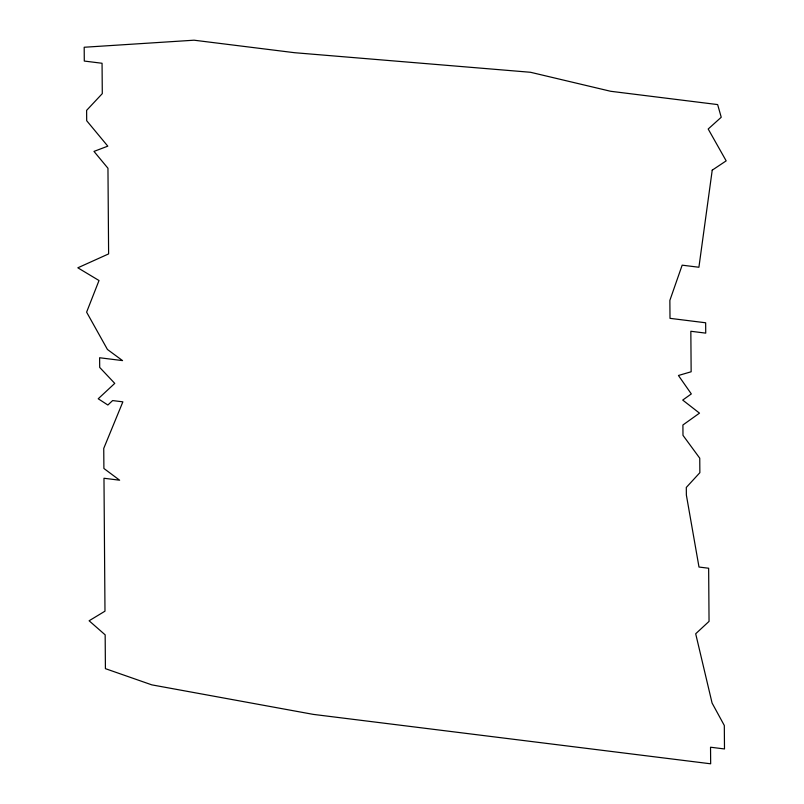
<?xml version="1.0" encoding="UTF-8"?>
<svg xmlns="http://www.w3.org/2000/svg" width="804" height="804" viewBox="0 0 804 804"><rect width="100%" height="100%" fill="white"/><g stroke="black" fill="none" stroke-linecap="round" stroke-linejoin="round"><path stroke-width="1.21" d="M712.223 170.167L698.907 267.25L682.164 265.169L669.863 300.394L670.003 318.344L705.651 322.776L705.731 333.127L690.837 331.268L691.149 371.77L678.445 375.488L691.319 393.93L682.717 400.08L699.49 413.145L682.908 424.994L682.988 435.346L699.751 458.19L699.862 472.682L686.304 487.435L686.365 495.023L698.998 567.041L708.646 568.237L709.048 621.381L695.691 633.773L712.083 703.048L724.314 725.489L724.494 748.956L710.535 747.217L710.666 763.8L313.289 714.384L151.795 684.857L105.414 668.657L105.163 634.848L89.113 620.778L104.982 611.171L103.977 478.259L119.625 480.199L103.897 468.471L103.746 448.401L122.871 401.839L112.63 400.573L107.867 405.015L98.219 398.774L114.751 383.387L99.696 367.418L99.616 357.75L122.55 360.604L107.445 349.479L86.611 312.163L99.013 280.526L77.827 267.802L108.61 253.913L107.957 168.257L93.988 151.413L107.796 146.157L86.691 120.721L86.611 110.369L102.289 93.626L102.058 63.265L84.289 61.054L84.189 47.255L194.065 40.2L294.576 52.702L530.509 72.28L610.618 91.274L717.64 104.58L721.238 117.253L708.193 129.012L726.173 160.86L712.223 170.167"/></g></svg>
